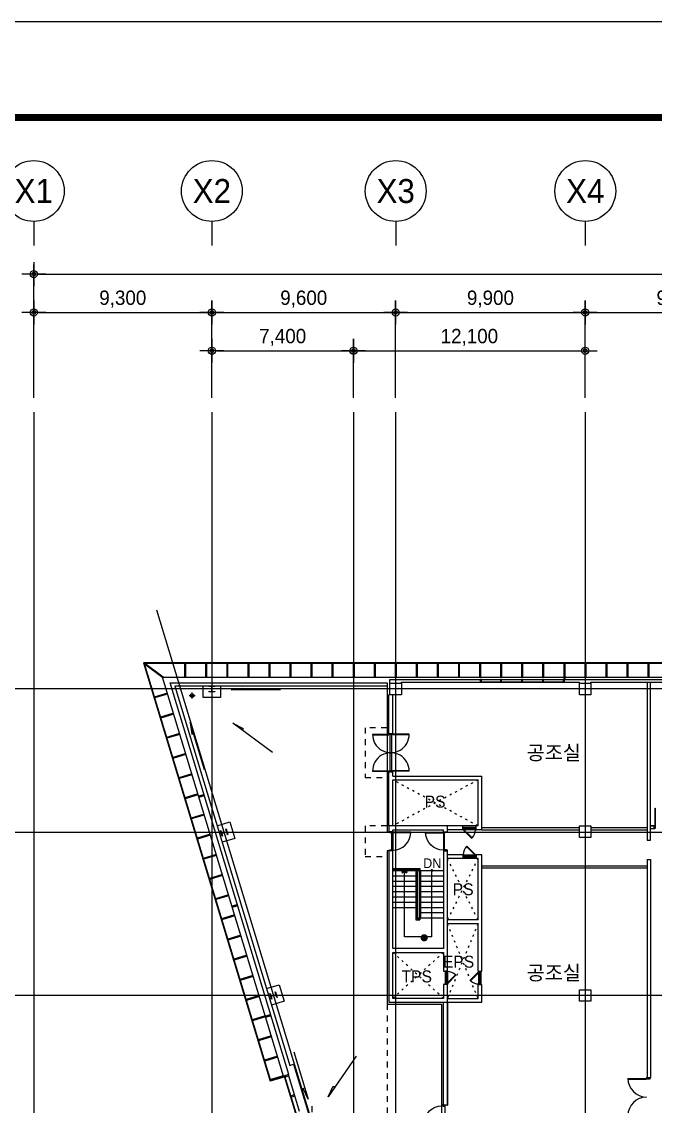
# Model space of a CAD drawing. Header units: metres. Extents: x 854089 to 1083578, y 553449 to 701949.
# Drawn here: x 902213 to 935303, y 645344 to 701949 of the extents above; entities that cross this region are included whole.
import ezdxf
from ezdxf.enums import TextEntityAlignment as Align

# ---------------------------------------------------------------- set-up
doc = ezdxf.new("R2010")
doc.units = ezdxf.units.M
doc.header["$LTSCALE"] = 300
for name, pattern in [('CEN', [62, 60, -1, 0, -1]), ('HIDDEN', [2, 1, -1]), ('HIDDEN-1', [1.4, 0.35, -0.7, 0.35])]:
    doc.linetypes.add(name, pattern=pattern)
doc.layers.get('Defpoints').update_dxf_attribs({"color": 8})
for name, color, linetype in [('001dmp-FORM', 7, 'Continuous'), ('A-AL', 6, 'Continuous'), ('A-CEN', 1, 'CEN'), ('A-CEN-1', 1, 'Continuous'), ('A-CIRC', 6, 'Continuous'), ('A-CON', 2, 'Continuous'), ('A-DIM', 7, 'Continuous'), ('A-DOR', 4, 'Continuous'), ('A-ELE-9', 9, 'Continuous'), ('A-GRID-DIMS', 14, 'Continuous'), ('A-HAT-1', 9, 'Continuous'), ('A-HAT-2', 8, 'Continuous'), ('A-ROM', 7, 'Continuous'), ('A-STAIR', 4, 'Continuous'), ('A-STONE', 6, 'Continuous'), ('A-SYM1', 7, 'Continuous'), ('A-TXT', 3, 'Continuous'), ('A-TXT-S', 3, 'Continuous'), ('A-WAL-BLK', 3, 'Continuous'), ('A-WAL-DW', 7, 'Continuous'), ('A-WALL-CONC', 2, 'Continuous'), ('A-WIN-GLASS', 4, 'Continuous'), ('DIM', 7, 'Continuous'), ('DOR', 4, 'Continuous'), ('ELE9', 9, 'Continuous'), ('KUK-WALL-FIN 1', 30, 'Continuous'), ('mk', 4, 'Continuous'), ('STEL', 3, 'Continuous'), ('STL', 3, 'Continuous'), ('z', 9, 'Continuous'), ('외장그레이팅', 4, 'Continuous'), ('프레임', 5, 'Continuous')]:
    doc.layers.add(name, color=color, linetype=linetype)
doc.layers.add('sol-land', color=8, linetype='Continuous', lineweight=25)
doc.styles.add('TEXT(돋음)', font='')
doc.styles.add('돋움', font='')
doc.styles.get('TEXT(돋음)').set_extended_font_data('Dotum')
doc.styles.get('돋움').set_extended_font_data('Dotum')
doc.dimstyles.new('DIM250', dxfattribs={"dimscale": 250, "dimtxt": 3, "dimasz": 1, "dimexe": 2, "dimexo": 3, "dimgap": 1, "dimtad": 1, "dimdec": 0, "dimzin": 0, "dimdsep": 46, "dimlunit": 6, "dimtxsty": 'TEXT(돋음)', "dimblk": 'Z_DOT', "dimcen": 2.5, "dimdle": 2, "dimclrd": 256, "dimclre": 256, "dimclrt": 3, "dimadec": 0, "dimazin": 0, "dimtfac": 1, "dimtdec": 0, "dimtix": 1, "dimtmove": 2, "dimatfit": 3, "dimldrblk": 'Z_DOT', "dimfxl": 1, "dimtolj": 1, "dimtzin": 0, "dimarcsym": 0})

# ---------------------------------------------------------------- blocks, each defined once
blk = doc.blocks.new('이중외피a')
at = {"layer": '외장그레이팅'}
for p, q in [((2367228, -664026, 0), (2373854, -685863, 0)), ((2453864, -664026, 0), (2367228, -664026, 0)), ((2367269, -664056, 0), (2373874, -685826, 0)), ((2453834, -664056, 0), (2367269, -664056, 0)), ((2374573, -685645, 0), (2373854, -685863, 0)), ((2374564, -685616, 0), (2373874, -685826, 0)), ((2374564, -685616, 0), (2374573, -685645, 0))]:
    blk.add_line(p, q, dxfattribs=at)
at = {"layer": '프레임'}
for p, q in [((2368239, -664806, 0), (2367281, -664096, 0)), ((2368268, -664766, 0), (2367311, -664056, 0)), ((2369379, -664056, 0), (2369379, -664766, 0)), ((2369429, -664056, 0), (2369429, -664766, 0)), ((2370479, -664056, 0), (2370479, -664766, 0)), ((2370529, -664056, 0), (2370529, -664766, 0)), ((2371579, -664056, 0), (2371579, -664766, 0)), ((2371629, -664056, 0), (2371629, -664766, 0)), ((2372679, -664056, 0), (2372679, -664766, 0)), ((2372729, -664056, 0), (2372729, -664766, 0)), ((2373779, -664056, 0), (2373779, -664766, 0)), ((2373829, -664056, 0), (2373829, -664766, 0)), ((2374879, -664056, 0), (2374879, -664766, 0)), ((2374929, -664056, 0), (2374929, -664766, 0)), ((2375979, -664056, 0), (2375979, -664766, 0)), ((2376029, -664056, 0), (2376029, -664766, 0)), ((2377079, -664056, 0), (2377079, -664766, 0)), ((2377129, -664056, 0), (2377129, -664766, 0)), ((2378179, -664056, 0), (2378179, -664766, 0)), ((2378229, -664056, 0), (2378229, -664766, 0)), ((2379279, -664056, 0), (2379279, -664766, 0)), ((2379329, -664056, 0), (2379329, -664766, 0)), ((2380379, -664056, 0), (2380379, -664766, 0)), ((2380429, -664056, 0), (2380429, -664766, 0)), ((2381479, -664056, 0), (2381479, -664766, 0)), ((2381529, -664056, 0), (2381529, -664766, 0)), ((2382579, -664056, 0), (2382579, -664766, 0)), ((2382629, -664056, 0), (2382629, -664766, 0)), ((2383679, -664056, 0), (2383679, -664766, 0)), ((2383729, -664056, 0), (2383729, -664766, 0)), ((2384779, -664056, 0), (2384779, -664766, 0)), ((2384829, -664056, 0), (2384829, -664766, 0)), ((2385879, -664056, 0), (2385879, -664766, 0)), ((2385929, -664056, 0), (2385929, -664766, 0)), ((2386979, -664056, 0), (2386979, -664766, 0)), ((2387029, -664056, 0), (2387029, -664766, 0)), ((2388079, -664056, 0), (2388079, -664766, 0)), ((2388129, -664056, 0), (2388129, -664766, 0)), ((2389179, -664056, 0), (2389179, -664766, 0)), ((2389229, -664056, 0), (2389229, -664766, 0)), ((2390279, -664056, 0), (2390279, -664766, 0)), ((2390329, -664056, 0), (2390329, -664766, 0)), ((2391379, -664056, 0), (2391379, -664766, 0)), ((2391429, -664056, 0), (2391429, -664766, 0)), ((2392479, -664056, 0), (2392479, -664766, 0)), ((2392529, -664056, 0), (2392529, -664766, 0)), ((2393579, -664056, 0), (2393579, -664766, 0)), ((2393629, -664056, 0), (2393629, -664766, 0)), ((2368481, -665604, 0), (2367801, -665811, 0)), ((2368495, -665652, 0), (2367816, -665858, 0)), ((2368800, -666657, 0), (2368120, -666863, 0)), ((2368815, -666705, 0), (2368135, -666911, 0)), ((2369119, -667710, 0), (2368440, -667916, 0)), ((2369119, -667710, 0), (2368440, -667916, 0)), ((2369134, -667757, 0), (2368454, -667964, 0)), ((2369134, -667757, 0), (2368454, -667964, 0)), ((2369439, -668762, 0), (2368759, -668968, 0)), ((2369453, -668810, 0), (2368774, -669016, 0)), ((2369758, -669815, 0), (2369079, -670021, 0)), ((2369773, -669863, 0), (2369093, -670069, 0)), ((2370078, -670867, 0), (2369398, -671074, 0)), ((2370092, -670915, 0), (2369413, -671121, 0)), ((2370397, -671920, 0), (2369718, -672126, 0)), ((2370397, -671920, 0), (2369718, -672126, 0)), ((2370412, -671968, 0), (2369732, -672174, 0)), ((2370412, -671968, 0), (2369732, -672174, 0)), ((2370717, -672973, 0), (2370037, -673179, 0)), ((2370731, -673020, 0), (2370051, -673227, 0)), ((2371036, -674025, 0), (2370356, -674231, 0)), ((2371050, -674073, 0), (2370371, -674279, 0)), ((2371355, -675078, 0), (2370676, -675284, 0)), ((2371370, -675126, 0), (2370690, -675332, 0)), ((2371675, -676130, 0), (2370995, -676337, 0)), ((2371689, -676178, 0), (2371010, -676384, 0)), ((2371994, -677183, 0), (2371315, -677389, 0)), ((2372009, -677231, 0), (2371329, -677437, 0)), ((2372314, -678236, 0), (2371634, -678442, 0)), ((2372328, -678283, 0), (2371648, -678490, 0)), ((2372633, -679288, 0), (2371953, -679494, 0)), ((2372647, -679336, 0), (2371968, -679542, 0)), ((2372952, -680341, 0), (2372273, -680547, 0)), ((2372967, -680389, 0), (2372287, -680595, 0)), ((2373272, -681393, 0), (2372592, -681600, 0)), ((2373286, -681441, 0), (2372607, -681648, 0)), ((2373591, -682446, 0), (2372912, -682652, 0)), ((2373606, -682494, 0), (2372926, -682700, 0)), ((2373911, -683499, 0), (2373231, -683705, 0)), ((2373925, -683547, 0), (2373245, -683753, 0)), ((2374230, -684551, 0), (2373550, -684757, 0)), ((2374244, -684599, 0), (2373565, -684805, 0)), ((2374540, -685572, 0), (2373860, -685778, 0)), ((2374554, -685619, 0), (2373874, -685826, 0))]:
    blk.add_line(p, q, dxfattribs=at)
blk = doc.blocks.new('*U40')
blk.add_line((0, 5), (0, 0))
blk.add_circle((0, 11.35), 6.35)
at = {"color": 3, "style": '돋움'}
blk.add_attdef('NO', text='', height=5, dxfattribs=at).set_placement((0, 11.35), align=Align.MIDDLE_CENTER)
blk = doc.blocks.new('Z_DOT')
at = {"layer": 'DIM', "color": 7}
for p, q in [((0, -2.5), (0, 2.5)), ((-2.5, 0), (2.5, 0))]:
    blk.add_line(p, q, dxfattribs=at)
for radius in [0.75, 0.375]:
    blk.add_circle((0, 0), radius, dxfattribs=at)
blk = doc.blocks.new('*D78')
at = {"layer": 'A-DIM', "lineweight": -2, "transparency": 16777216}
for p, q in [((902843, 682325), (902843, 689275)), ((993843, 682325), (993843, 689275)), ((903093, 688775), (993593, 688775))]:
    blk.add_line(p, q, dxfattribs=at)
at = {"layer": 'Defpoints', "color": 0, "transparency": 16777216}
for p in [(993843, 688775), (902843, 681575), (993843, 681575)]:
    blk.add_point(p, dxfattribs=at)
at = {"layer": 'A-DIM', "lineweight": -2, "transparency": 16777216, "xscale": 250, "yscale": 250, "zscale": 250, "rotation": 180}
blk.add_blockref('Z_DOT', (902843, 688775), dxfattribs=at)
at = {"layer": 'A-DIM', "lineweight": -2, "transparency": 16777216, "xscale": 250, "yscale": 250, "zscale": 250}
blk.add_blockref('Z_DOT', (993843, 688775), dxfattribs=at)
at = {"layer": 'A-DIM', "color": 3, "transparency": 16777216, "insert": (948343, 689473), "char_height": 750, "attachment_point": 5, "style": 'TEXT(돋음)'}
blk.add_mtext('\\A1;91,000', dxfattribs=at)
blk = doc.blocks.new('*D80')
at = {"layer": 'A-DIM', "lineweight": -2, "transparency": 16777216}
for p, q in [((902843, 682325), (902843, 687275)), ((912143, 682325), (912143, 687275)), ((903093, 686775), (911893, 686775))]:
    blk.add_line(p, q, dxfattribs=at)
at = {"layer": 'Defpoints', "color": 0, "transparency": 16777216}
for p in [(912143, 686775), (902843, 681575), (912143, 681575)]:
    blk.add_point(p, dxfattribs=at)
at = {"layer": 'A-DIM', "lineweight": -2, "transparency": 16777216, "xscale": 250, "yscale": 250, "zscale": 250, "rotation": 180}
blk.add_blockref('Z_DOT', (902843, 686775), dxfattribs=at)
at = {"layer": 'A-DIM', "lineweight": -2, "transparency": 16777216, "xscale": 250, "yscale": 250, "zscale": 250}
blk.add_blockref('Z_DOT', (912143, 686775), dxfattribs=at)
at = {"layer": 'A-DIM', "color": 3, "transparency": 16777216, "insert": (907493, 687473), "char_height": 750, "attachment_point": 5, "style": 'TEXT(돋음)'}
blk.add_mtext('\\A1;9,300', dxfattribs=at)
blk = doc.blocks.new('*D81')
at = {"layer": 'A-DIM', "lineweight": -2, "transparency": 16777216}
for p, q in [((912143, 682325), (912143, 687275)), ((921743, 682325), (921743, 687275)), ((912393, 686775), (921493, 686775))]:
    blk.add_line(p, q, dxfattribs=at)
at = {"layer": 'Defpoints', "color": 0, "transparency": 16777216}
for p in [(921743, 686775), (912143, 681575), (921743, 681575)]:
    blk.add_point(p, dxfattribs=at)
at = {"layer": 'A-DIM', "lineweight": -2, "transparency": 16777216, "xscale": 250, "yscale": 250, "zscale": 250, "rotation": 180}
blk.add_blockref('Z_DOT', (912143, 686775), dxfattribs=at)
at = {"layer": 'A-DIM', "lineweight": -2, "transparency": 16777216, "xscale": 250, "yscale": 250, "zscale": 250}
blk.add_blockref('Z_DOT', (921743, 686775), dxfattribs=at)
at = {"layer": 'A-DIM', "color": 3, "transparency": 16777216, "insert": (916943, 687473), "char_height": 750, "attachment_point": 5, "style": 'TEXT(돋음)'}
blk.add_mtext('\\A1;9,600', dxfattribs=at)
blk = doc.blocks.new('*D82')
at = {"layer": 'A-DIM', "lineweight": -2, "transparency": 16777216}
for p, q in [((921743, 682325), (921743, 687275)), ((931643, 682325), (931643, 687275)), ((921993, 686775), (931393, 686775))]:
    blk.add_line(p, q, dxfattribs=at)
at = {"layer": 'Defpoints', "color": 0, "transparency": 16777216}
for p in [(931643, 686775), (921743, 681575), (931643, 681575)]:
    blk.add_point(p, dxfattribs=at)
at = {"layer": 'A-DIM', "lineweight": -2, "transparency": 16777216, "xscale": 250, "yscale": 250, "zscale": 250, "rotation": 180}
blk.add_blockref('Z_DOT', (921743, 686775), dxfattribs=at)
at = {"layer": 'A-DIM', "lineweight": -2, "transparency": 16777216, "xscale": 250, "yscale": 250, "zscale": 250}
blk.add_blockref('Z_DOT', (931643, 686775), dxfattribs=at)
at = {"layer": 'A-DIM', "color": 3, "transparency": 16777216, "insert": (926693, 687473), "char_height": 750, "attachment_point": 5, "style": 'TEXT(돋음)'}
blk.add_mtext('\\A1;9,900', dxfattribs=at)
blk = doc.blocks.new('*D83')
at = {"layer": 'A-DIM', "lineweight": -2, "transparency": 16777216}
for p, q in [((931643, 682325), (931643, 687275)), ((941543, 682325), (941543, 687275)), ((931893, 686775), (941293, 686775))]:
    blk.add_line(p, q, dxfattribs=at)
at = {"layer": 'Defpoints', "color": 0, "transparency": 16777216}
for p in [(941543, 686775), (931643, 681575), (941543, 681575)]:
    blk.add_point(p, dxfattribs=at)
at = {"layer": 'A-DIM', "lineweight": -2, "transparency": 16777216, "xscale": 250, "yscale": 250, "zscale": 250, "rotation": 180}
blk.add_blockref('Z_DOT', (931643, 686775), dxfattribs=at)
at = {"layer": 'A-DIM', "lineweight": -2, "transparency": 16777216, "xscale": 250, "yscale": 250, "zscale": 250}
blk.add_blockref('Z_DOT', (941543, 686775), dxfattribs=at)
at = {"layer": 'A-DIM', "color": 3, "transparency": 16777216, "insert": (936593, 687473), "char_height": 750, "attachment_point": 5, "style": 'TEXT(돋음)'}
blk.add_mtext('\\A1;9,900', dxfattribs=at)
blk = doc.blocks.new('*D100')
at = {"layer": 'A-DIM', "lineweight": -2, "transparency": 16777216}
for p, q in [((912143, 682325), (912143, 685275)), ((919543, 682325), (919543, 685275)), ((912393, 684775), (919293, 684775))]:
    blk.add_line(p, q, dxfattribs=at)
at = {"layer": 'Defpoints', "color": 0, "transparency": 16777216}
for p in [(919543, 684775), (912143, 681575), (919543, 681575)]:
    blk.add_point(p, dxfattribs=at)
at = {"layer": 'A-DIM', "lineweight": -2, "transparency": 16777216, "xscale": 250, "yscale": 250, "zscale": 250, "rotation": 180}
blk.add_blockref('Z_DOT', (912143, 684775), dxfattribs=at)
at = {"layer": 'A-DIM', "lineweight": -2, "transparency": 16777216, "xscale": 250, "yscale": 250, "zscale": 250}
blk.add_blockref('Z_DOT', (919543, 684775), dxfattribs=at)
at = {"layer": 'A-DIM', "color": 3, "transparency": 16777216, "insert": (915843, 685473), "char_height": 750, "attachment_point": 5, "style": 'TEXT(돋음)'}
blk.add_mtext('\\A1;7,400', dxfattribs=at)
blk = doc.blocks.new('*D101')
at = {"layer": 'A-DIM', "lineweight": -2, "transparency": 16777216}
for p, q in [((919543, 682325), (919543, 685275)), ((931643, 682325), (931643, 685275)), ((919793, 684775), (931393, 684775))]:
    blk.add_line(p, q, dxfattribs=at)
at = {"layer": 'Defpoints', "color": 0, "transparency": 16777216}
for p in [(931643, 684775), (919543, 681575), (931643, 681575)]:
    blk.add_point(p, dxfattribs=at)
at = {"layer": 'A-DIM', "lineweight": -2, "transparency": 16777216, "xscale": 250, "yscale": 250, "zscale": 250, "rotation": 180}
blk.add_blockref('Z_DOT', (919543, 684775), dxfattribs=at)
at = {"layer": 'A-DIM', "lineweight": -2, "transparency": 16777216, "xscale": 250, "yscale": 250, "zscale": 250}
blk.add_blockref('Z_DOT', (931643, 684775), dxfattribs=at)
at = {"layer": 'A-DIM', "color": 3, "transparency": 16777216, "insert": (925593, 685473), "char_height": 750, "attachment_point": 5, "style": 'TEXT(돋음)'}
blk.add_mtext('\\A1;12,100', dxfattribs=at)
blk = doc.blocks.new('door_1000')
at = {"layer": 'A-DOR'}
for p, q in [((30, -1090), (30, -150)), ((30, -150), (60, -150)), ((60, -1090), (60, -150)), ((30, -1090), (60, -1090))]:
    blk.add_line(p, q, dxfattribs=at)
at = {"layer": 'A-DOR', "color": 5}
for points in [[(0, 0), (0, -150), (30, -150), (30, -105), (45, -105), (45, -45), (30, -45), (30, 0)], [(1000, 0), (1000, -150), (970, -150), (970, -105), (955, -105), (955, -45), (970, -45), (970, 0)]]:
    blk.add_lwpolyline(points, close=True, dxfattribs=at)
at = {"layer": 'A-DOR', "color": 1}
blk.add_arc((30, -150), 940, 271.8271, 0, dxfattribs=at)
blk = doc.blocks.new('door_1800_3')
at = {"layer": 'A-DOR'}
for p, q in [((754409, 467845), (754409, 466990)), ((754439, 467845), (754439, 466990)), ((756319, 467845), (756319, 466990)), ((756349, 467845), (756349, 466990)), ((754409, 466990), (754439, 466990)), ((754409, 466790), (754439, 466790)), ((754409, 465935), (754409, 466790)), ((754439, 465935), (754439, 466790)), ((756319, 466990), (756349, 466990)), ((756319, 465935), (756319, 466790)), ((756319, 466790), (756349, 466790)), ((756349, 465935), (756349, 466790))]:
    blk.add_line(p, q, dxfattribs=at)
for points in [[(754379, 466990), (754379, 466790), (754409, 466790), (754409, 466835), (754424, 466835), (754424, 466945), (754409, 466945), (754409, 466990)], [(756379, 466990), (756379, 466790), (756349, 466790), (756349, 466835), (756334, 466835), (756334, 466945), (756349, 466945), (756349, 466990)]]:
    blk.add_lwpolyline(points, close=True, dxfattribs=at)
for centre, start, end in [((754424, 466890), 269.1, 90.9), ((756334, 466890), 89.1, 270.9)]:
    blk.add_arc(centre, 955, start, end, dxfattribs=at)
at = {"layer": 'ELE9'}
for p, q in [((756349, 466945), (754409, 466945)), ((754409, 466835), (756349, 466835))]:
    blk.add_line(p, q, dxfattribs=at)
blk = doc.blocks.new('dor-700')
at = {"layer": 'A-DOR'}
for p, q in [((197, 553), (218, 574)), ((218, 574), (670, 123)), ((197, 553), (649, 102)), ((670, 123), (649, 102))]:
    blk.add_line(p, q, dxfattribs=at)
for points in [[(0, 123), (0, 3), (45, 3), (45, 78), (30, 78), (30, 123)], [(700, 123), (700, 3), (655, 3), (655, 78), (670, 78), (670, 123)]]:
    blk.add_lwpolyline(points, close=True, dxfattribs=at)
blk.add_arc((715, 104), 686, 139.1042, 178.3732, dxfattribs=at)
at = {"layer": 'DOR', "color": 9}
for points in [[(30, 123), (627, 123)], [(45, 78), (655, 78)], [(45, 3), (655, 3)]]:
    blk.add_lwpolyline(points, dxfattribs=at)
blk = doc.blocks.new('*U27')
at = {"layer": 'STEL'}
blk.add_lwpolyline([(-25.5, -20, -0.4142136), (-7.5, -38), (-7.5, -272, -0.4142136), (-25.5, -290), (-152.5, -290), (-152.5, -310), (152.5, -310), (152.5, -290), (25.5, -290, -0.4142136), (7.5, -272), (7.5, -38, -0.4142136), (25.5, -20), (152.5, -20), (152.5, 0), (-152.5, 0), (-152.5, -20)], format="xyb", close=True, dxfattribs=at)
blk = doc.blocks.new('dor-1000x200conc')
at = {"layer": 'A-DOR'}
for p, q in [((30, 1140), (30, 200)), ((60, 1140), (30, 1140)), ((60, 1140), (60, 200)), ((30, 200), (60, 200))]:
    blk.add_line(p, q, dxfattribs=at)
for points in [[(0, 200), (0, 0), (30, 0), (30, 45), (45, 45), (45, 155), (30, 155), (30, 200)], [(1000, 200), (1000, 0), (970, 0), (970, 45), (955, 45), (955, 155), (970, 155), (970, 200)]]:
    blk.add_lwpolyline(points, close=True, dxfattribs=at)
blk.add_arc((30, 200), 940, 0, 88.1729, dxfattribs=at)
at = {"layer": 'DOR', "color": 9}
for points in [[(30, 200), (970, 200)], [(955, 155), (45, 155)]]:
    blk.add_lwpolyline(points, dxfattribs=at)
blk = doc.blocks.new('xref-sheet(건축)')
at = {"layer": '001dmp-FORM', "color": 30}
blk.add_lwpolyline([(8410, 5940), (0, 5940), (0, 0), (8410, 0)], close=True, dxfattribs=at)
at = {"layer": '001dmp-FORM', "const_width": 15}
blk.add_lwpolyline([(300, 200), (300, 5740), (8210, 5740), (8210, 200)], close=True, dxfattribs=at)

msp = doc.modelspace()

# ---------------------------------------------------------------- hatches: boundary and pattern name
at = {"layer": 'A-SYM1'}
msp.add_hatch(color=7, dxfattribs=at).paths.add_polyline_path([(922060.7, 657572.1), (922082.9, 657533.6), (922198.4, 657600.3), (922313.9, 657533.6), (922336.1, 657572.1), (922198.4, 657651.6)])
h = msp.add_hatch(color=7, dxfattribs=at)
edge = h.paths.add_edge_path()
edge.add_arc((923638.4, 657651.6), 80, 630, 810, ccw=False)
edge.add_arc((923638.4, 657651.6), 80, 450, 630, ccw=False)

# ---------------------------------------------------------------- linework, layer by layer
msp.add_line((923638.4, 654191.6, 0), (922198.4, 654191.6, 0))
at = {"layer": 'A-AL', "ltscale": 3}
for p, q in [((909970.4, 667446.8, 0), (921294, 667446.8, 0)), ((921393.4, 664797.5, 0), (921293.4, 664797.5, 0)), ((921393.4, 662797.5, 0), (921293.4, 662797.5, 0)), ((924143.4, 650676.7, 0), (924143.4, 645400, 0)), ((924143.4, 650676.7, 0), (924143.4, 645400, 0)), ((924243.4, 645400, 0), (924143.4, 645400, 0)), ((924243.4, 645400, 0), (924143.4, 645400, 0))]:
    msp.add_line(p, q, dxfattribs=at)
at = {"layer": 'A-AL', "ltscale": 3, "elevation": 0}
for points in [[(915886.6, 646914.8), (909565.3, 667746.6), (994463.4, 667746.6), (994463.4, 583386.9), (973651.2, 589702.2), (973738.2, 589989.3), (994163.4, 583791.4), (994163.4, 624326.6), (993343.4, 624326.6)], [(921293.4, 667446.8), (921293.4, 664797.5)], [(921293.4, 662797.5), (921293.4, 659676.6), (921393.4, 659676.6)], [(921393.4, 658676.6), (921293.4, 658676.6), (921293.4, 650676.7), (924143.4, 650676.7), (924143.4, 645400)]]:
    msp.add_lwpolyline(points, dxfattribs=at)
at = {"layer": 'A-CEN'}
for p, q in [((911111.2, 666625.8, 0), (911111.2, 666934.8, 0)), ((910956.7, 666780.3, 0), (911265.7, 666780.3, 0)), ((917383.3, 645045.3, 0), (917383.3, 645354.3, 0))]:
    msp.add_line(p, q, dxfattribs=at)
at = {"layer": 'A-CEN-1', "linetype": 'Continuous'}
for p, q in [((902843.4, 681575.2), (902843.4, 602442.2)), ((912143.4, 681575.2), (912143.4, 602442.2)), ((919543.4, 681575.2), (919543.4, 611717.6)), ((921743.4, 681575.2), (921743.4, 642695.6)), ((931643.4, 681575.2), (931643.4, 632096.8)), ((909253.2, 671254.3), (918572.8, 640541.2)), ((1019023.5, 667126.6), (880541.6, 667126.6)), ((1019023.5, 659626.6), (880541.6, 659626.6)), ((1019023.5, 651126.6), (880541.6, 651126.6))]:
    msp.add_line(p, q, dxfattribs=at)
at = {"layer": 'A-CIRC', "const_width": 125, "elevation": 0}
for points in [[(911460.8, 661502), (911747.9, 661589.1)], [(913203, 655760.5), (913490.1, 655847.6)], [(914945.2, 650019), (915232.3, 650106.1)]]:
    msp.add_lwpolyline(points, dxfattribs=at)
at = {"layer": 'A-CIRC'}
for radius in [93.7, 75]:
    msp.add_circle((911111.2, 666780.3, 0), radius, dxfattribs=at)
at = {"layer": 'A-CON', "elevation": 0}
for points in [[(921443.4, 667426.6), (922043.4, 667426.6), (922043.4, 666826.6), (921443.4, 666826.6)], [(931343.4, 667426.6), (931943.4, 667426.6), (931943.4, 666826.6), (931343.4, 666826.6)], [(931343.4, 659976.6), (931943.4, 659976.6), (931943.4, 659376.6), (931343.4, 659376.6)], [(931343.4, 651426.6), (931943.4, 651426.6), (931943.4, 650826.6), (931343.4, 650826.6)]]:
    msp.add_lwpolyline(points, close=True, dxfattribs=at)
at = {"layer": 'A-DOR', "linetype": 'HIDDEN-1'}
msp.add_line((926243.4, 651300.8, 0), (926243.4, 651402.4, 0), dxfattribs=at)
msp.add_line((926243.4, 651300.8, 0), (926243.4, 651402.4, 0), dxfattribs=at)
at = {"layer": 'A-ELE-9'}
for p, q in [((925943.4, 659976.6, 0), (925243.4, 659976.6, 0)), ((925943.4, 658276.6, 0), (925243.4, 658276.6, 0))]:
    msp.add_line(p, q, dxfattribs=at)
at = {"layer": 'A-ELE-9', "elevation": 0}
for points in [[(911990.9, 667271.8), (910206.4, 667271.8), (916212.8, 647477.6), (916408.2, 647536.9), (917274.6, 644681.6)], [(912593.4, 667271.8), (912593.4, 666675.9), (911693.4, 666675.9), (911693.4, 667271.8)], [(921293.4, 667271.8), (912295.9, 667271.8)], [(912417.1, 659986.3), (913081.4, 660187.9), (913342.8, 659326.7), (912678.5, 659125.1)], [(914996.4, 651486.3), (915660.7, 651687.9), (915922, 650826.7), (915257.7, 650625.1)]]:
    msp.add_lwpolyline(points, dxfattribs=at)
at = {"layer": 'A-HAT-1', "color": 8, "linetype": 'HIDDEN-1'}
for p, q in [((926043.4, 662377, 0), (921593.4, 659977, 0)), ((926043.4, 659977, 0), (921593.4, 662377, 0)), ((924243.4, 653376.6, 0), (921593.4, 650976.6, 0)), ((924243.4, 650976.6, 0), (921593.4, 653376.6, 0))]:
    msp.add_line(p, q, dxfattribs=at)
at = {"layer": 'A-HAT-1', "linetype": 'HIDDEN'}
msp.add_line((921293.4, 650676.7, 0), (921293.4, 643876.7, 0), dxfattribs=at)
at = {"layer": 'A-HAT-1', "linetype": 'HIDDEN', "elevation": 0}
for points in [[(921293.4, 665097.5), (920143.4, 665097.5), (920143.4, 662497.5), (921293.4, 662497.5)], [(921293.4, 659976.6), (920143.4, 659976.6), (920143.4, 658376.6), (921293.4, 658376.6)]]:
    msp.add_lwpolyline(points, dxfattribs=at)
at = {"layer": 'A-HAT-1', "color": 8, "linetype": 'HIDDEN-1', "elevation": 0}
for points in [[(926043.4, 658276.6), (924443.4, 655076.6)], [(926043.4, 655076.7), (924443.4, 658276.6)], [(926043.4, 654876.7), (924443.4, 650976.6)], [(926043.4, 650976.6), (924443.4, 654876.6)]]:
    msp.add_lwpolyline(points, dxfattribs=at)
at = {"layer": 'A-ROM', "color": 7, "const_width": 187.5, "elevation": 0}
msp.add_lwpolyline([(923234.1, 654045.5, -1), (923234.1, 654233, -1)], format="xyb", close=True, dxfattribs=at)
at = {"layer": 'A-STAIR'}
for p, q in [((921611.4, 657751.6, 0), (923013.4, 657751.6, 0)), ((921611.4, 657701.6, 0), (922963.4, 657701.6, 0)), ((921611.4, 657651.6, 0), (922963.4, 657651.6, 0)), ((921611.4, 657651.6, 0), (922803.4, 657651.6, 0)), ((921611.4, 657376.6, 0), (922803.4, 657376.6, 0)), ((922803.4, 657651.6, 0), (922803.4, 655076.6, 0)), ((922873.4, 657651.6, 0), (922873.4, 655126.6, 0)), ((922963.4, 657701.6, 0), (922963.4, 655126.6, 0)), ((923013.4, 657751.6, 0), (923013.4, 655076.6, 0)), ((923013.4, 657651.6, 0), (924225.4, 657651.6, 0)), ((923033.4, 657651.6, 0), (923033.4, 655176.6, 0)), ((923033.4, 657376.6, 0), (924225.4, 657376.6, 0)), ((921611.4, 657101.6, 0), (922803.4, 657101.6, 0)), ((921611.4, 656826.6, 0), (922803.4, 656826.6, 0)), ((923033.4, 657101.6, 0), (924225.4, 657101.6, 0)), ((923033.4, 656826.6, 0), (924225.4, 656826.6, 0)), ((921611.4, 656551.6, 0), (922803.4, 656551.6, 0)), ((921611.4, 656276.6, 0), (922803.4, 656276.6, 0)), ((923033.4, 656551.6, 0), (924225.4, 656551.6, 0)), ((923033.4, 656276.6, 0), (924225.4, 656276.6, 0)), ((921611.4, 656001.6, 0), (922803.4, 656001.6, 0)), ((921611.4, 655726.6, 0), (922803.4, 655726.6, 0)), ((923033.4, 656001.6, 0), (924225.4, 656001.6, 0)), ((923033.4, 655726.6, 0), (924225.4, 655726.6, 0)), ((922803.4, 655076.6, 0), (923013.4, 655076.6, 0)), ((922873.4, 655176.6, 0), (922963.4, 655176.6, 0)), ((922873.4, 655126.6, 0), (922963.4, 655126.6, 0)), ((923013.4, 655176.6, 0), (924225.4, 655176.6, 0)), ((923033.4, 655451.6, 0), (924225.4, 655451.6, 0))]:
    msp.add_line(p, q, dxfattribs=at)
at = {"layer": 'A-STONE', "ltscale": 3}
for q in [(909970.4, 667446.8, 0), (915886, 646918.7, 0)]:
    msp.add_line((916173.1, 647005.8, 0), q, dxfattribs=at)
at = {"layer": 'A-SYM1', "color": 7}
for p, q in [((922198.4, 654191.6, 0), (922198.4, 657651.6, 0)), ((923638.4, 654191.6, 0), (923638.4, 657651.6, 0))]:
    msp.add_line(p, q, dxfattribs=at)
at = {"layer": 'A-SYM1', "color": 7, "elevation": 0}
msp.add_lwpolyline([(922082.9, 657533.6), (922198.4, 657600.3), (922313.9, 657533.6), (922336.1, 657572.1), (922198.4, 657651.6), (922060.7, 657572.1)], close=True, dxfattribs=at)
msp.add_lwpolyline([(922082.9, 657533.6), (922198.4, 657600.3), (922313.9, 657533.6), (922336.1, 657572.1), (922198.4, 657651.6), (922060.7, 657572.1)], close=True, dxfattribs=at)
at = {"layer": 'A-WAL-BLK'}
for p, q in [((934883.4, 667476.8), (934883.4, 659226.6)), ((935043.4, 659226.6), (935043.4, 667476.7)), ((921393.4, 664797.5, 0), (921393.4, 666826.7, 0)), ((921593.4, 666826.7, 0), (921393.4, 666826.7, 0)), ((921593.4, 664797.5, 0), (921593.4, 666826.7, 0)), ((921393.4, 664797.5, 0), (921593.4, 664797.5, 0)), ((921393.4, 659976.7, 0), (921393.4, 662797.5, 0)), ((921393.4, 662797.5, 0), (921593.4, 662797.5, 0)), ((921393.4, 659977, 0), (921393.4, 662577, 0)), ((921393.4, 659977, 0), (921393.4, 662577, 0)), ((921593.4, 662577.1, 0), (921593.4, 662797.5, 0)), ((921593.4, 662577.1, 0), (926243.4, 662577, 0)), ((921593.4, 662377.1, 0), (926043.4, 662377, 0)), ((921593.4, 659977, 0), (921593.4, 662377.1, 0)), ((926043.4, 659976.6, 0), (926043.4, 662377, 0)), ((926243.4, 659776.6, 0), (926243.4, 662577, 0)), ((925243.4, 659976.6, 0), (924443.4, 659976.6, 0)), ((925243.4, 659776.6, 0), (924443.4, 659776.6, 0)), ((925243.4, 659776.5, 0), (925243.4, 659976.6, 0)), ((926043.4, 659976.6, 0), (925943.4, 659976.6, 0)), ((925943.4, 659776.5, 0), (925943.4, 659976.6, 0)), ((926243.4, 659776.6, 0), (925943.4, 659776.6, 0)), ((934883.4, 659226.6), (935043.4, 659226.6)), ((925243.4, 658476.6, 0), (924443.4, 658476.6, 0)), ((925243.4, 658476.7, 0), (925243.4, 658276.6, 0)), ((925943.4, 658476.7, 0), (925943.4, 658276.6, 0)), ((926243.4, 658476.6, 0), (925943.4, 658476.6, 0)), ((926243.4, 652401.6, 0), (926243.4, 658476.6, 0)), ((925243.4, 658276.6, 0), (924443.4, 658276.6, 0)), ((926043.4, 658276.6, 0), (925943.4, 658276.6, 0)), ((926043.4, 655076.7, 0), (926043.4, 658276.6, 0)), ((934883.4, 658226.6), (935043.4, 658226.6)), ((934883.4, 658226.6), (934883.4, 646796.6)), ((935043.4, 658226.6), (935043.4, 646826.6)), ((926243.4, 654226.6, 0), (926243.4, 657076.7, 0)), ((926043.4, 655076.7, 0), (924443.4, 655076.7, 0)), ((924443.4, 654876.7, 0), (926043.4, 654876.7, 0)), ((926043.4, 652401.6, 0), (926043.4, 654876.7, 0)), ((926043.4, 652401.6, 0), (926043.4, 653526.6, 0)), ((926043.4, 652401.6, 0), (926243.4, 652401.6, 0)), ((926043.4, 650976.7, 0), (926043.4, 651701.6, 0)), ((926043.4, 650976.7, 0), (926043.4, 651701.6, 0)), ((926043.4, 651701.6, 0), (926243.4, 651701.6, 0)), ((926243.4, 650776.7, 0), (926243.4, 651701.6, 0)), ((924443.4, 650976.7, 0), (926043.4, 650976.7, 0)), ((924243.4, 645400, 0), (924243.4, 650776.7, 0)), ((924243.4, 645400, 0), (924243.4, 650776.7, 0)), ((924443.4, 645400, 0), (924443.4, 650776.7, 0)), ((924443.4, 650776.7, 0), (926243.4, 650776.7, 0)), ((924443.4, 645400, 0), (924443.4, 650776.7, 0)), ((924443.4, 645400, 0), (924243.4, 645400, 0)), ((924443.4, 645400, 0), (924243.4, 645400, 0))]:
    msp.add_line(p, q, dxfattribs=at)
at = {"layer": 'A-WAL-DW'}
for p, q in [((921444, 667626.7, 0), (994344, 667626.7, 0)), ((921444, 667426.8, 0), (921444, 667626.7, 0)), ((922044, 667476.8, 0), (931344, 667476.8, 0)), ((922044, 667426.8, 0), (922044, 667476.8, 0)), ((931344, 667426.8, 0), (931344, 667476.8, 0)), ((931944, 667476.8, 0), (941244, 667476.8, 0)), ((931944, 667426.8, 0), (931944, 667476.8, 0)), ((926243.4, 659886.6, 0), (931343.4, 659886.6, 0)), ((926243.4, 659776.6, 0), (931343.4, 659776.6, 0)), ((931943.4, 659886.6, 0), (934883.4, 659886.6)), ((931943.4, 659776.6, 0), (934883.4, 659776.6)), ((935243.4, 659976.6), (935043.4, 659976.6)), ((935043.4, 659976.6), (935243.4, 659976.6)), ((935243.4, 659976.6), (935043.4, 659976.6)), ((935243.4, 659816.6), (935043.4, 659816.6)), ((934883.4, 657876.6, 0), (926243.4, 657876.6, 0)), ((934883.4, 657766.6, 0), (926243.4, 657766.6, 0))]:
    msp.add_line(p, q, dxfattribs=at)
at = {"layer": 'A-WALL-CONC'}
for p, q in [((924243.4, 659676.6, 0), (924243.4, 659776.6, 0)), ((921593.4, 658676.6, 0), (921393.4, 658676.6, 0)), ((921593.4, 658676.6, 0), (921393.4, 658676.6, 0))]:
    msp.add_line(p, q, dxfattribs=at)
at = {"layer": 'A-WALL-CONC', "elevation": 0}
for points in [[(924443.4, 659676.6), (924443.4, 659776.6), (924443.4, 659976.6), (921393.4, 659976.6), (921393.4, 659676.6)], [(921593.4, 659676.6), (921593.4, 659776.6), (924243.4, 659776.6), (924243.4, 659776.6)], [(921393.4, 658676.6), (921393.4, 650776.6), (924443.4, 650776.6), (924443.4, 651701.6), (924243.4, 651701.6), (924243.4, 650976.6), (921593.4, 650976.6), (921593.4, 653376.6), (924243.4, 653376.6), (924243.4, 652401.6), (924443.4, 652401.6), (924443.4, 658676.6), (924243.4, 658676.6), (924243.4, 653576.6), (921593.4, 653576.6), (921593.4, 658676.6)]]:
    msp.add_lwpolyline(points, dxfattribs=at)
at = {"layer": 'A-WIN-GLASS'}
for p, q in [((915961.7, 646910.3, 0), (915938.7, 646903.3, 0)), ((916523.4, 644976.6, 0), (915938.7, 646903.3, 0)), ((916546.3, 644983.6, 0), (915961.7, 646910.3, 0))]:
    msp.add_line(p, q, dxfattribs=at)
at = {"layer": 'A-WIN-GLASS', "color": 9}
for p, q in [((916729, 645070.4, 0), (916161.8, 646939.6, 0)), ((924143.4, 645400, 0), (924143.4, 644400, 0)), ((924322.3, 644400, 0), (924322.3, 645400, 0))]:
    msp.add_line(p, q, dxfattribs=at)
at = {"layer": 'A-WIN-GLASS'}
for points in [[(926168.4, 667476.7), (926168.4, 667626.7), (930543.4, 667626.7), (930543.4, 667476.7)], [(926168.4, 667626.7), (926168.4, 667476.7), (926218.4, 667476.7), (926218.4, 667626.7)], [(927218.4, 667626.7), (927218.4, 667476.7), (927268.4, 667476.7), (927268.4, 667626.7)], [(928318.4, 667626.7), (928318.4, 667476.7), (928368.4, 667476.7), (928368.4, 667626.7)], [(929418.4, 667626.7), (929418.4, 667476.7), (929468.4, 667476.7), (929468.4, 667626.7)], [(930493.4, 667626.7), (930493.4, 667476.7), (930543.4, 667476.7), (930543.4, 667626.7)]]:
    msp.add_lwpolyline(points, close=True, dxfattribs=at)
at = {"layer": 'A-WIN-GLASS', "elevation": 0}
for points in [[(916161.8, 646939.6), (916144.4, 646997.1), (915953, 646939), (915970.4, 646881.6)], [(916481.1, 645887), (916463.7, 645944.4), (916272.3, 645886.4), (916289.7, 645828.9)]]:
    msp.add_lwpolyline(points, close=True, dxfattribs=at)
at = {"layer": 'KUK-WALL-FIN 1'}
for p, q in [((924468.4, 645399.9, 0), (924468.4, 650776.7, 0)), ((924443.4, 645400, 0), (924468.4, 645400, 0))]:
    msp.add_line(p, q, dxfattribs=at)
at = {"layer": 'mk', "elevation": 0}
for points in [[(915731.6, 667074.8), (913149.2, 667074.8), (913760.7, 667168.8), (913760.7, 667074.8)], [(911760.6, 662904.6), (911010.7, 665375.8), (911098.2, 664763.3), (911188.3, 664790.7)], [(915305.6, 663800.6), (913234.5, 665343.2), (913781.1, 665053.4), (913724.9, 664977.9)], [(916426.6, 648192.3), (917176.5, 645721.1), (916908.9, 646278.9), (916998.9, 646306.3)], [(919678.9, 647957.8), (918210.6, 645833.4), (918480.9, 646390), (918558.3, 646336.5)]]:
    msp.add_lwpolyline(points, dxfattribs=at)
at = {"layer": 'sol-land'}
msp.add_line((921293.4, 664797.5, 0), (921293.4, 662797.5, 0), dxfattribs=at)
at = {"layer": 'z', "color": 4}
for p, q in [((935273.4, 660911.6), (935273.4, 659971.6)), ((935273.4, 660911.6), (935303.4, 660911.6)), ((935303.4, 660911.6), (935303.4, 659971.6)), ((935243.4, 659816.6), (935243.4, 659976.6)), ((935243.4, 659821.6), (935243.4, 659971.6)), ((935243.4, 659971.6), (935273.4, 659971.6)), ((935273.4, 659821.6), (935243.4, 659821.6)), ((935273.4, 659971.6), (935303.4, 659971.6)), ((935273.4, 659971.6), (935273.4, 659926.6)), ((935273.4, 659926.6), (935288.4, 659926.6)), ((935288.4, 659866.6), (935273.4, 659866.6)), ((935273.4, 659866.6), (935273.4, 659821.6)), ((935288.4, 659926.6), (935288.4, 659866.6)), ((933873.4, 646796.6), (934843.4, 646796.6)), ((933873.4, 646796.6), (934843.4, 646796.6)), ((933873.9, 646766.6), (934843.4, 646766.6)), ((933873.9, 646766.6), (934843.4, 646766.6)), ((934843.4, 646826.6), (934833.4, 646826.6)), ((935043.4, 646826.6), (934843.4, 646826.6)), ((934843.4, 646826.6), (934843.4, 646796.6)), ((935043.4, 646826.6), (934843.4, 646826.6)), ((934843.4, 646826.6), (934843.4, 646796.6)), ((934843.4, 646796.6), (934888.4, 646796.6)), ((934843.4, 646796.6), (934888.4, 646796.6)), ((934888.4, 646796.6), (934843.4, 646796.6)), ((934888.4, 646796.6), (934888.4, 646781.6)), ((934888.4, 646796.6), (934888.4, 646781.6)), ((934888.4, 646781.6), (934998.4, 646781.6)), ((934888.4, 646781.6), (934998.4, 646781.6)), ((934998.4, 646781.6), (934998.4, 646796.6)), ((934998.4, 646796.6), (935043.4, 646796.6)), ((934998.4, 646781.6), (934998.4, 646796.6)), ((934998.4, 646796.6), (935043.4, 646796.6)), ((935043.4, 646796.6), (935043.4, 646826.6)), ((935043.4, 646796.6), (935043.4, 646826.6))]:
    msp.add_line(p, q, dxfattribs=at)
for centre, start, end in [((934843.4, 646796.6), 180.00002, 270.00001), ((934843.4, 646796.6), 180.00002, 270.00001), ((934843.4, 644856.6), 90.00001, 180), ((934843.4, 644856.6), 90.00001, 180)]:
    msp.add_arc(centre, 970, start, end, dxfattribs=at)
at = {"layer": '외장그레이팅'}
for p, q in [((995203.4, 668486.6, 0), (908567.2, 668486.6, 0)), ((995203.4, 668456.6, 0), (908567.2, 668456.6, 0))]:
    msp.add_line(p, q, dxfattribs=at)
at = {"layer": '프레임'}
for p, q in [((930536.1, 668438.9, 0), (930536.1, 667608.9, 0)), ((930586.1, 668438.9, 0), (930586.1, 667608.9, 0))]:
    msp.add_line(p, q, dxfattribs=at)

# ---------------------------------------------------------------- block references
at = {"xscale": 24.9999912600033, "yscale": 24.9999912364292, "zscale": 24.99999123690949}
msp.add_blockref('xref-sheet(건축)', (854089, 553449.2), dxfattribs=at)
msp.add_blockref('이중외피a', (-1458661, 1332512.7))
at = {"rotation": 269.9999997865566}
msp.add_blockref('dor-1000x200conc', (921393.4, 659676.6, 0), dxfattribs=at)
at = {"xscale": -1, "rotation": 90.00000021344343}
msp.add_blockref('dor-1000x200conc', (924443.4, 659676.6, 0), dxfattribs=at)
at = {"layer": 'A-DOR'}
for p, rotation in [((925943.4, 659899.9, 0), 179.9999888876024), ((925243.4, 658353.3, 0), 2.390566209504324e-05), ((924320.1, 652401.6, 0), 269.9999884740558), ((926210.5, 651701.6, 0), 89.99998847405578)]:
    msp.add_blockref('dor-700', p, dxfattribs=dict(at, rotation=rotation))
at = {"layer": 'A-GRID-DIMS', "xscale": 250, "yscale": 250, "zscale": 250, "rotation": 359.9999997683606}
for p, values in [((902845.4, 690275.2, 0), {'NO': 'X1'}), ((912145.4, 690275.1, 0), {'NO': 'X2'}), ((921745.4, 690275.2, 0), {'NO': 'X3'}), ((931645.4, 690275.2, 0), {'NO': 'X4'})]:
    msp.add_blockref('*U40', p, dxfattribs=at).add_auto_attribs(values)
at = {"layer": 'A-HAT-2', "rotation": 89.99999978655659}
msp.add_blockref('door_1800_3', (1388383.6, -91581.9, 0), dxfattribs=at)
at = {"layer": 'A-TXT-S', "xscale": -1, "rotation": 269.9999997865566}
msp.add_blockref('door_1000', (924322.3, 644400, 0), dxfattribs=at)
at = {"layer": 'STL', "xscale": -1}
for p, rotation in [((912143.4, 667280.9, 0), 359.9999997865566), ((912929.8, 659671.6, 0), 286.8799997742427), ((915509.1, 651171.6, 0), 286.8799997742427)]:
    msp.add_blockref('*U27', p, dxfattribs=dict(at, rotation=rotation))

# ---------------------------------------------------------------- texts
at = {"layer": 'A-TXT', "color": 3, "style": '돋움'}
for p in [(928592.8, 663424.8), (928592.8, 651934)]:
    msp.add_text('공조실', height=750, rotation=0.00001, dxfattribs=at).set_placement(p)
at = {"layer": 'A-TXT-S', "color": 3, "style": '돋움'}
for s, height, rotation, p in [('PS', 625, 360, (923257.1, 660931.2)), ('DN', 500, 0, (923179.8, 657780.2)), ('PS', 625, 360, (924723.8, 656357.3, 0)), ('EPS', 625, 360, (924209.8, 652578.7)), ('TPS', 625, 360, (922048.2, 651810.8))]:
    msp.add_text(s, height=height, rotation=rotation, dxfattribs=at).set_placement(p)

# ---------------------------------------------------------------- dimensions: what is measured, and where the dimension line sits
at = {"layer": 'A-DIM'}
for base, p1, p2, picture, middle in [((993843.4, 688775.2, 0), (902843.4, 681575.2, 0), (993843.4, 681575.2, 0), '*D78', (948343.4, 689473, 0)), ((921743.4, 686775.2, 0), (912143.4, 681575.2, 0), (921743.4, 681575.2, 0), '*D81', (916943.4, 687473, 0)), ((931643.4, 686775.2, 0), (921743.4, 681575.2, 0), (931643.4, 681575.2, 0), '*D82', (926693.4, 687473, 0)), ((941543.4, 686775.2, 0), (931643.4, 681575.2, 0), (941543.4, 681575.2, 0), '*D83', (936593.4, 687473, 0)), ((919543.4, 684775.2, 0), (912143.4, 681575.2, 0), (919543.4, 681575.2, 0), '*D100', (915843.4, 685473, 0)), ((931643.4, 684775.2, 0), (919543.4, 681575.2, 0), (931643.4, 681575.2, 0), '*D101', (925593.4, 685473, 0))]:
    dim = msp.add_linear_dim(base=base, p1=p1, p2=p2, angle=360, dimstyle='DIM250', dxfattribs=at)
    dim.commit()
    dim.dimension.update_dxf_attribs({"geometry": picture, "text_midpoint": middle})
dim = msp.add_aligned_dim(p1=(902843.4, 681575.2, 0), p2=(912143.4, 681575.2, 0), distance=5200, dimstyle='DIM250', dxfattribs=at)
dim.commit()
dim.dimension.update_dxf_attribs({"geometry": '*D80', "text_midpoint": (907493.4, 687473, 0)})

doc.saveas('drawing.dxf')
